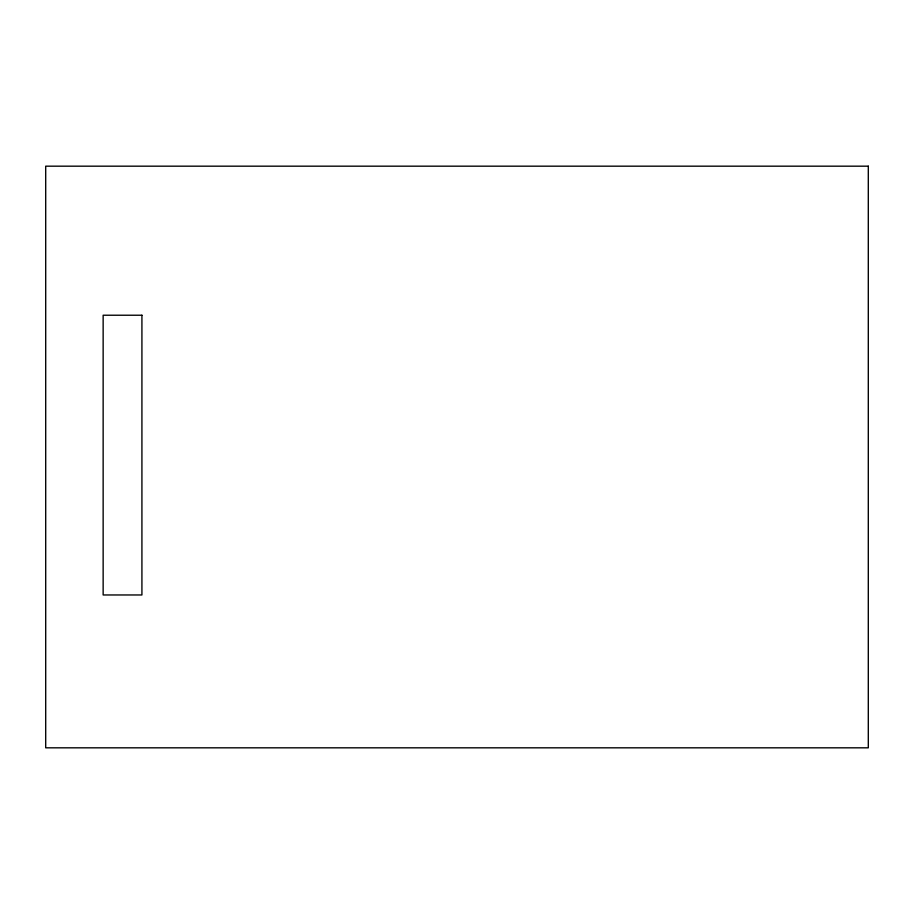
<?xml version="1.0" encoding="UTF-8"?>
<svg xmlns="http://www.w3.org/2000/svg" width="914" height="914" viewBox="0 0 914 914"><rect width="100%" height="100%" fill="white"/><g stroke="black" fill="none" stroke-linecap="round" stroke-linejoin="round"><path stroke-width="1.37" d="M868.3 166.177L45.7 166.177L45.7 747.823L868.3 747.823L868.3 166.177M141.921 315.227L103.145 315.227L103.145 594.968L141.921 594.968L141.921 315.227"/></g></svg>
